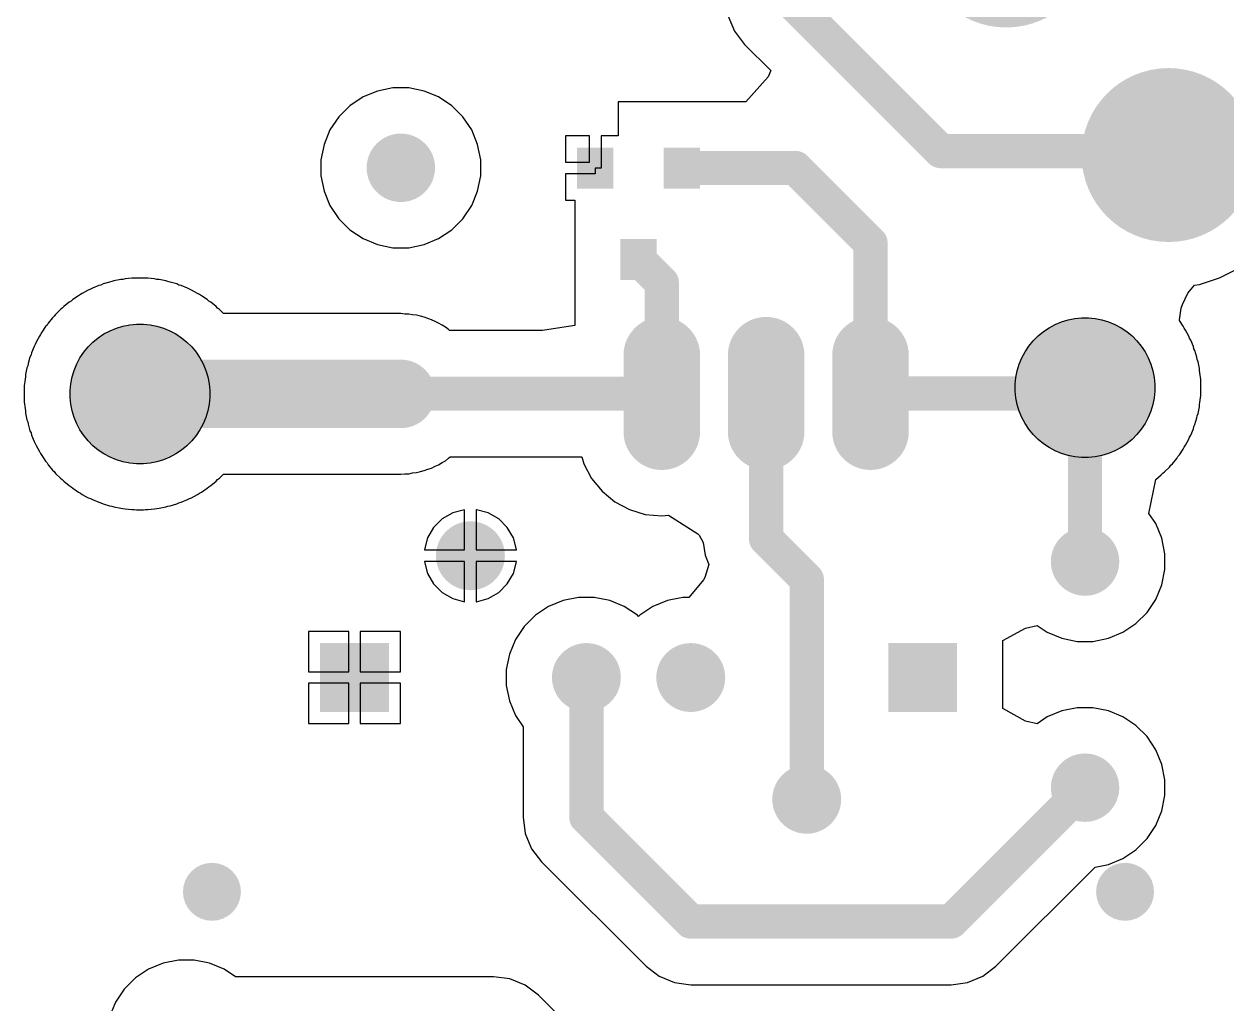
# Model space of a CAD drawing. Header units: inches. Extents: x 4.53 to 13.89, y 0.79 to 10.58.
# Drawn here: x 8.893 to 9.93, y 3.053 to 3.898 of the extents above; entities that cross this region are included whole.
import ezdxf

# ---------------------------------------------------------------- set-up
doc = ezdxf.new("R2010")
doc.units = ezdxf.units.IN
doc.header["$MEASUREMENT"] = 0
for name, color, linetype in [('Pad Holes', 156, 'Continuous'), ('Top Layer', 1, 'Continuous'), ('Via Holes', 16, 'Continuous')]:
    doc.layers.add(name, color=color, linetype=linetype)

# ---------------------------------------------------------------- blocks, each defined once
blk = doc.blocks.new('12A_7_B_4')
at = {"layer": 'Pad Holes'}
h = blk.add_hatch(color=7, dxfattribs=at)
edge = h.paths.add_edge_path()
edge.add_arc((-0.22, 0.31), 0.038, 0, 360)
h = blk.add_hatch(color=7, dxfattribs=at)
edge = h.paths.add_edge_path()
edge.add_arc((0.22, 0.31), 0.038, 0, 360)
h = blk.add_hatch(color=7, dxfattribs=at)
edge = h.paths.add_edge_path()
edge.add_arc((0.36, 0.125), 0.038, 0, 360)
h = blk.add_hatch(color=7, dxfattribs=at)
edge = h.paths.add_edge_path()
edge.add_arc((-0.36, 0.115), 0.038, 0, 360)
h = blk.add_hatch(color=7, dxfattribs=at)
edge = h.paths.add_edge_path()
edge.add_arc((-0.065, 0.07), 0.0222, 0, 360)
h = blk.add_hatch(color=7, dxfattribs=at)
edge = h.paths.add_edge_path()
edge.add_arc((0.07, 0.07), 0.0222, 0, 360)
h = blk.add_hatch(color=7, dxfattribs=at)
edge = h.paths.add_edge_path()
edge.add_arc((-0.065, -0.07), 0.0222, 0, 360)
h = blk.add_hatch(color=7, dxfattribs=at)
edge = h.paths.add_edge_path()
edge.add_arc((0.07, -0.07), 0.0222, 0, 360)
h = blk.add_hatch(color=7, dxfattribs=at)
edge = h.paths.add_edge_path()
edge.add_arc((-0.36, -0.115), 0.038, 0, 360)
h = blk.add_hatch(color=7, dxfattribs=at)
edge = h.paths.add_edge_path()
edge.add_arc((0.36, -0.12), 0.038, 0, 360)
h = blk.add_hatch(color=7, dxfattribs=at)
edge = h.paths.add_edge_path()
edge.add_arc((-0.225, -0.305), 0.038, 0, 360)
h = blk.add_hatch(color=7, dxfattribs=at)
edge = h.paths.add_edge_path()
edge.add_arc((0.225, -0.305), 0.038, 0, 360)
h = blk.add_hatch(color=7, dxfattribs=at)
edge = h.paths.add_edge_path()
edge.add_arc((0, -0.38), 0.038, 0, 360)
at = {"layer": 'Top Layer'}
h = blk.add_hatch(color=1, dxfattribs=at)
edge = h.paths.add_edge_path()
edge.add_arc((-0.22, 0.31), 0.075, 0, 360)
h = blk.add_hatch(color=1, dxfattribs=at)
edge = h.paths.add_edge_path()
edge.add_arc((0.22, 0.31), 0.075, 0, 360)
h = blk.add_hatch(color=1, dxfattribs=at)
edge = h.paths.add_edge_path()
edge.add_arc((0.36, 0.125), 0.075, 0, 360)
h = blk.add_hatch(color=1, dxfattribs=at)
edge = h.paths.add_edge_path()
edge.add_arc((-0.36, 0.115), 0.075, 0, 360)
for points in [[(-0.0996, 0.1046), (-0.0304, 0.1046), (-0.0304, 0.0354), (-0.0996, 0.0354)], [(0.0354, 0.1046), (0.1046, 0.1046), (0.1046, 0.0354), (0.0354, 0.0354)], [(-0.0996, -0.0354), (-0.0304, -0.0354), (-0.0304, -0.1046), (-0.0996, -0.1046)], [(0.0354, -0.0354), (0.1046, -0.0354), (0.1046, -0.1046), (0.0354, -0.1046)]]:
    blk.add_hatch(color=1, dxfattribs=at).paths.add_polyline_path(points)
h = blk.add_hatch(color=1, dxfattribs=at)
edge = h.paths.add_edge_path()
edge.add_arc((-0.36, -0.115), 0.075, 0, 360)
h = blk.add_hatch(color=1, dxfattribs=at)
edge = h.paths.add_edge_path()
edge.add_arc((0.36, -0.12), 0.075, 0, 360)
h = blk.add_hatch(color=1, dxfattribs=at)
edge = h.paths.add_edge_path()
edge.add_arc((-0.225, -0.305), 0.075, 0, 360)
h = blk.add_hatch(color=1, dxfattribs=at)
edge = h.paths.add_edge_path()
edge.add_arc((0.225, -0.305), 0.075, 0, 360)
h = blk.add_hatch(color=1, dxfattribs=at)
edge = h.paths.add_edge_path()
edge.add_arc((0, -0.38), 0.075, 0, 360)
blk = doc.blocks.new('TEST_POINT_1_5MM_27')
at = {"layer": 'Top Layer'}
blk.add_hatch(color=1, dxfattribs=at).paths.add_polyline_path([(-0.003, -0.0602), (-0.0088, -0.0596), (-0.0146, -0.0585), (-0.0203, -0.0568), (-0.0258, -0.0545), (-0.031, -0.0517), (-0.0359, -0.0484), (-0.0405, -0.0447), (-0.0447, -0.0405), (-0.0484, -0.0359), (-0.0517, -0.031), (-0.0545, -0.0258), (-0.0568, -0.0203), (-0.0585, -0.0146), (-0.0596, -0.0088), (-0.0602, -0.003), (-0.0602, 0), (-0.0602, 0.003), (-0.0596, 0.0088), (-0.0585, 0.0146), (-0.0568, 0.0203), (-0.0545, 0.0258), (-0.0517, 0.031), (-0.0484, 0.0359), (-0.0447, 0.0405), (-0.0405, 0.0447), (-0.0359, 0.0484), (-0.031, 0.0517), (-0.0258, 0.0545), (-0.0203, 0.0568), (-0.0146, 0.0585), (-0.0088, 0.0596), (-0.003, 0.0602), (0, 0.0602), (0.003, 0.0602), (0.0088, 0.0596), (0.0146, 0.0585), (0.0203, 0.0568), (0.0258, 0.0545), (0.031, 0.0517), (0.0359, 0.0484), (0.0405, 0.0447), (0.0447, 0.0405), (0.0484, 0.0359), (0.0517, 0.031), (0.0545, 0.0258), (0.0568, 0.0203), (0.0585, 0.0146), (0.0596, 0.0088), (0.0602, 0.003), (0.0602, 0), (0.0602, -0.003), (0.0596, -0.0088), (0.0585, -0.0146), (0.0568, -0.0203), (0.0545, -0.0258), (0.0517, -0.031), (0.0484, -0.0359), (0.0447, -0.0405), (0.0405, -0.0447), (0.0359, -0.0484), (0.031, -0.0517), (0.0258, -0.0545), (0.0203, -0.0568), (0.0146, -0.0585), (0.0088, -0.0596), (0.003, -0.0602), (0, -0.0602)])
for p, q in [((-0.031, 0.0517), (-0.0258, 0.0545)), ((-0.0258, 0.0545), (-0.0203, 0.0568)), ((-0.0203, 0.0568), (-0.0146, 0.0585)), ((-0.0146, 0.0585), (-0.0088, 0.0596)), ((-0.0088, 0.0596), (-0.003, 0.0602)), ((-0.003, 0.0602), (0, 0.0602)), ((0, 0.0602), (0.003, 0.0602)), ((0.003, 0.0602), (0.0088, 0.0596)), ((0.0088, 0.0596), (0.0146, 0.0585)), ((0.0146, 0.0585), (0.0203, 0.0568)), ((0.0203, 0.0568), (0.0258, 0.0545)), ((0.0258, 0.0545), (0.031, 0.0517)), ((-0.0447, 0.0405), (-0.0405, 0.0447)), ((-0.0405, 0.0447), (-0.0359, 0.0484)), ((-0.0359, 0.0484), (-0.031, 0.0517)), ((0.031, 0.0517), (0.0359, 0.0484)), ((0.0359, 0.0484), (0.0405, 0.0447)), ((0.0405, 0.0447), (0.0447, 0.0405)), ((-0.0517, 0.031), (-0.0484, 0.0359)), ((-0.0484, 0.0359), (-0.0447, 0.0405)), ((0.0447, 0.0405), (0.0484, 0.0359)), ((0.0484, 0.0359), (0.0517, 0.031)), ((-0.0568, 0.0203), (-0.0545, 0.0258)), ((-0.0545, 0.0258), (-0.0517, 0.031)), ((0.0517, 0.031), (0.0545, 0.0258)), ((0.0545, 0.0258), (0.0568, 0.0203)), ((-0.0596, 0.0088), (-0.0585, 0.0146)), ((-0.0585, 0.0146), (-0.0568, 0.0203)), ((0.0568, 0.0203), (0.0585, 0.0146)), ((0.0585, 0.0146), (0.0596, 0.0088)), ((-0.0602, 0.003), (-0.0596, 0.0088)), ((-0.0602, 0), (-0.0602, 0.003)), ((-0.0602, -0.003), (-0.0602, 0)), ((0.0596, 0.0088), (0.0602, 0.003)), ((0.0602, 0.003), (0.0602, 0)), ((0.0602, 0), (0.0602, -0.003)), ((-0.0596, -0.0088), (-0.0602, -0.003)), ((-0.0585, -0.0146), (-0.0596, -0.0088)), ((0.0596, -0.0088), (0.0585, -0.0146)), ((0.0602, -0.003), (0.0596, -0.0088)), ((-0.0568, -0.0203), (-0.0585, -0.0146)), ((-0.0545, -0.0258), (-0.0568, -0.0203)), ((0.0568, -0.0203), (0.0545, -0.0258)), ((0.0585, -0.0146), (0.0568, -0.0203)), ((-0.0517, -0.031), (-0.0545, -0.0258)), ((-0.0484, -0.0359), (-0.0517, -0.031)), ((0.0517, -0.031), (0.0484, -0.0359)), ((0.0545, -0.0258), (0.0517, -0.031)), ((-0.0447, -0.0405), (-0.0484, -0.0359)), ((-0.0405, -0.0447), (-0.0447, -0.0405)), ((0.0447, -0.0405), (0.0405, -0.0447)), ((0.0484, -0.0359), (0.0447, -0.0405)), ((-0.0359, -0.0484), (-0.0405, -0.0447)), ((-0.031, -0.0517), (-0.0359, -0.0484)), ((-0.0258, -0.0545), (-0.031, -0.0517)), ((0.031, -0.0517), (0.0258, -0.0545)), ((0.0359, -0.0484), (0.031, -0.0517)), ((0.0405, -0.0447), (0.0359, -0.0484)), ((-0.0203, -0.0568), (-0.0258, -0.0545)), ((-0.0146, -0.0585), (-0.0203, -0.0568)), ((-0.0088, -0.0596), (-0.0146, -0.0585)), ((-0.003, -0.0602), (-0.0088, -0.0596)), ((0, -0.0602), (-0.003, -0.0602)), ((0, -0.0602), (0, -0.0602)), ((0.003, -0.0602), (0, -0.0602)), ((0.0088, -0.0596), (0.003, -0.0602)), ((0.0146, -0.0585), (0.0088, -0.0596)), ((0.0203, -0.0568), (0.0146, -0.0585)), ((0.0258, -0.0545), (0.0203, -0.0568))]:
    blk.add_line(p, q, dxfattribs=at)
blk = doc.blocks.new('TEST_POINT_1_5MM_29')
at = {"layer": 'Top Layer'}
blk.add_hatch(color=1, dxfattribs=at).paths.add_polyline_path([(-0.003, -0.0602), (-0.0088, -0.0596), (-0.0146, -0.0585), (-0.0203, -0.0568), (-0.0258, -0.0545), (-0.031, -0.0517), (-0.0359, -0.0484), (-0.0405, -0.0447), (-0.0447, -0.0405), (-0.0484, -0.0359), (-0.0517, -0.031), (-0.0545, -0.0258), (-0.0568, -0.0203), (-0.0585, -0.0146), (-0.0596, -0.0088), (-0.0602, -0.003), (-0.0602, 0), (-0.0602, 0.003), (-0.0596, 0.0088), (-0.0585, 0.0146), (-0.0568, 0.0203), (-0.0545, 0.0258), (-0.0517, 0.031), (-0.0484, 0.0359), (-0.0447, 0.0405), (-0.0405, 0.0447), (-0.0359, 0.0484), (-0.031, 0.0517), (-0.0258, 0.0545), (-0.0203, 0.0568), (-0.0146, 0.0585), (-0.0088, 0.0596), (-0.003, 0.0602), (0, 0.0602), (0.003, 0.0602), (0.0088, 0.0596), (0.0146, 0.0585), (0.0203, 0.0568), (0.0258, 0.0545), (0.031, 0.0517), (0.0359, 0.0484), (0.0405, 0.0447), (0.0447, 0.0405), (0.0484, 0.0359), (0.0517, 0.031), (0.0545, 0.0258), (0.0568, 0.0203), (0.0585, 0.0146), (0.0596, 0.0088), (0.0602, 0.003), (0.0602, 0), (0.0602, -0.003), (0.0596, -0.0088), (0.0585, -0.0146), (0.0568, -0.0203), (0.0545, -0.0258), (0.0517, -0.031), (0.0484, -0.0359), (0.0447, -0.0405), (0.0405, -0.0447), (0.0359, -0.0484), (0.031, -0.0517), (0.0258, -0.0545), (0.0203, -0.0568), (0.0146, -0.0585), (0.0088, -0.0596), (0.003, -0.0602), (0, -0.0602)])
for p, q in [((-0.031, 0.0517), (-0.0258, 0.0545)), ((-0.0258, 0.0545), (-0.0203, 0.0568)), ((-0.0203, 0.0568), (-0.0146, 0.0585)), ((-0.0146, 0.0585), (-0.0088, 0.0596)), ((-0.0088, 0.0596), (-0.003, 0.0602)), ((-0.003, 0.0602), (0, 0.0602)), ((0, 0.0602), (0.003, 0.0602)), ((0.003, 0.0602), (0.0088, 0.0596)), ((0.0088, 0.0596), (0.0146, 0.0585)), ((0.0146, 0.0585), (0.0203, 0.0568)), ((0.0203, 0.0568), (0.0258, 0.0545)), ((0.0258, 0.0545), (0.031, 0.0517)), ((-0.0447, 0.0405), (-0.0405, 0.0447)), ((-0.0405, 0.0447), (-0.0359, 0.0484)), ((-0.0359, 0.0484), (-0.031, 0.0517)), ((0.031, 0.0517), (0.0359, 0.0484)), ((0.0359, 0.0484), (0.0405, 0.0447)), ((0.0405, 0.0447), (0.0447, 0.0405)), ((-0.0517, 0.031), (-0.0484, 0.0359)), ((-0.0484, 0.0359), (-0.0447, 0.0405)), ((0.0447, 0.0405), (0.0484, 0.0359)), ((0.0484, 0.0359), (0.0517, 0.031)), ((-0.0568, 0.0203), (-0.0545, 0.0258)), ((-0.0545, 0.0258), (-0.0517, 0.031)), ((0.0517, 0.031), (0.0545, 0.0258)), ((0.0545, 0.0258), (0.0568, 0.0203)), ((-0.0596, 0.0088), (-0.0585, 0.0146)), ((-0.0585, 0.0146), (-0.0568, 0.0203)), ((0.0568, 0.0203), (0.0585, 0.0146)), ((0.0585, 0.0146), (0.0596, 0.0088)), ((-0.0602, 0.003), (-0.0596, 0.0088)), ((-0.0602, 0), (-0.0602, 0.003)), ((-0.0602, -0.003), (-0.0602, 0)), ((0.0596, 0.0088), (0.0602, 0.003)), ((0.0602, 0.003), (0.0602, 0)), ((0.0602, 0), (0.0602, -0.003)), ((-0.0596, -0.0088), (-0.0602, -0.003)), ((-0.0585, -0.0146), (-0.0596, -0.0088)), ((0.0596, -0.0088), (0.0585, -0.0146)), ((0.0602, -0.003), (0.0596, -0.0088)), ((-0.0568, -0.0203), (-0.0585, -0.0146)), ((-0.0545, -0.0258), (-0.0568, -0.0203)), ((0.0568, -0.0203), (0.0545, -0.0258)), ((0.0585, -0.0146), (0.0568, -0.0203)), ((-0.0517, -0.031), (-0.0545, -0.0258)), ((-0.0484, -0.0359), (-0.0517, -0.031)), ((0.0517, -0.031), (0.0484, -0.0359)), ((0.0545, -0.0258), (0.0517, -0.031)), ((-0.0447, -0.0405), (-0.0484, -0.0359)), ((-0.0405, -0.0447), (-0.0447, -0.0405)), ((0.0447, -0.0405), (0.0405, -0.0447)), ((0.0484, -0.0359), (0.0447, -0.0405)), ((-0.0359, -0.0484), (-0.0405, -0.0447)), ((-0.031, -0.0517), (-0.0359, -0.0484)), ((-0.0258, -0.0545), (-0.031, -0.0517)), ((0.031, -0.0517), (0.0258, -0.0545)), ((0.0359, -0.0484), (0.031, -0.0517)), ((0.0405, -0.0447), (0.0359, -0.0484)), ((-0.0203, -0.0568), (-0.0258, -0.0545)), ((-0.0146, -0.0585), (-0.0203, -0.0568)), ((-0.0088, -0.0596), (-0.0146, -0.0585)), ((-0.003, -0.0602), (-0.0088, -0.0596)), ((0, -0.0602), (-0.003, -0.0602)), ((0, -0.0602), (0, -0.0602)), ((0.003, -0.0602), (0, -0.0602)), ((0.0088, -0.0596), (0.003, -0.0602)), ((0.0146, -0.0585), (0.0088, -0.0596)), ((0.0203, -0.0568), (0.0146, -0.0585)), ((0.0258, -0.0545), (0.0203, -0.0568))]:
    blk.add_line(p, q, dxfattribs=at)
blk = doc.blocks.new('TRIM_PV36W204C01B00___DUPLICATE_59')
at = {"layer": 'Pad Holes'}
h = blk.add_hatch(color=7, dxfattribs=at)
edge = h.paths.add_edge_path()
edge.add_arc((0, 0.1), 0.0197, 0, 360)
h = blk.add_hatch(color=7, dxfattribs=at)
edge = h.paths.add_edge_path()
edge.add_arc((-0.1, -0.005), 0.0197, 0, 360)
h = blk.add_hatch(color=7, dxfattribs=at)
edge = h.paths.add_edge_path()
edge.add_arc((0.1, -0.005), 0.0197, 0, 360)
at = {"layer": 'Top Layer'}
h = blk.add_hatch(color=1, dxfattribs=at)
edge = h.paths.add_edge_path()
edge.add_arc((0, 0.1), 0.0297, 0, 360)
blk.add_hatch(color=1, dxfattribs=at).paths.add_polyline_path([(-0.1297, 0.0247), (-0.0703, 0.0247), (-0.0703, -0.0347), (-0.1297, -0.0347)])
h = blk.add_hatch(color=1, dxfattribs=at)
edge = h.paths.add_edge_path()
edge.add_arc((0.1, -0.005), 0.0297, 0, 360)
blk = doc.blocks.new('TRIM_PV36W204C01B00___DUPLICATE_63')
at = {"layer": 'Pad Holes'}
h = blk.add_hatch(color=7, dxfattribs=at)
edge = h.paths.add_edge_path()
edge.add_arc((0, 0.1), 0.0197, 0, 360)
h = blk.add_hatch(color=7, dxfattribs=at)
edge = h.paths.add_edge_path()
edge.add_arc((-0.1, -0.005), 0.0197, 0, 360)
h = blk.add_hatch(color=7, dxfattribs=at)
edge = h.paths.add_edge_path()
edge.add_arc((0.1, -0.005), 0.0197, 0, 360)
at = {"layer": 'Top Layer'}
h = blk.add_hatch(color=1, dxfattribs=at)
edge = h.paths.add_edge_path()
edge.add_arc((0, 0.1), 0.0297, 0, 360)
blk.add_hatch(color=1, dxfattribs=at).paths.add_polyline_path([(-0.1297, 0.0247), (-0.0703, 0.0247), (-0.0703, -0.0347), (-0.1297, -0.0347)])
h = blk.add_hatch(color=1, dxfattribs=at)
edge = h.paths.add_edge_path()
edge.add_arc((0.1, -0.005), 0.0297, 0, 360)
blk = doc.blocks.new('RES_2W_VERTICAL_71')
at = {"layer": 'Pad Holes'}
h = blk.add_hatch(color=7, dxfattribs=at)
edge = h.paths.add_edge_path()
edge.add_arc((0, 0), 0.0197, 0, 360)
h = blk.add_hatch(color=7, dxfattribs=at)
edge = h.paths.add_edge_path()
edge.add_arc((0.195, 0), 0.0197, 0, 360)
at = {"layer": 'Top Layer'}
h = blk.add_hatch(color=1, dxfattribs=at)
edge = h.paths.add_edge_path()
edge.add_arc((0, 0), 0.0295, 0, 360)
h = blk.add_hatch(color=1, dxfattribs=at)
edge = h.paths.add_edge_path()
edge.add_arc((0.195, 0), 0.0295, 0, 360)
blk = doc.blocks.new('RES_2W_VERTICAL_73')
at = {"layer": 'Pad Holes'}
h = blk.add_hatch(color=7, dxfattribs=at)
edge = h.paths.add_edge_path()
edge.add_arc((0, 0), 0.0197, 0, 360)
h = blk.add_hatch(color=7, dxfattribs=at)
edge = h.paths.add_edge_path()
edge.add_arc((0.195, 0), 0.0197, 0, 360)
at = {"layer": 'Top Layer'}
h = blk.add_hatch(color=1, dxfattribs=at)
edge = h.paths.add_edge_path()
edge.add_arc((0, 0), 0.0295, 0, 360)
h = blk.add_hatch(color=1, dxfattribs=at)
edge = h.paths.add_edge_path()
edge.add_arc((0.195, 0), 0.0295, 0, 360)
blk = doc.blocks.new('TRANS_BC847C_101')
at = {"layer": 'Top Layer'}
for points in [[(-0.0157, 0.0571), (0.0157, 0.0571), (0.0157, 0.0217), (-0.0157, 0.0217)], [(-0.0531, -0.0217), (-0.0217, -0.0217), (-0.0217, -0.0571), (-0.0531, -0.0571)], [(0.0217, -0.0217), (0.0531, -0.0217), (0.0531, -0.0571), (0.0217, -0.0571)]]:
    blk.add_hatch(color=1, dxfattribs=at).paths.add_polyline_path(points)
blk = doc.blocks.new('TO126_103')
at = {"layer": 'Pad Holes'}
h = blk.add_hatch(color=7, dxfattribs=at)
edge = h.paths.add_edge_path()
edge.add_arc((-0.09, 0), 0.022, 0, 360)
h = blk.add_hatch(color=7, dxfattribs=at)
edge = h.paths.add_edge_path()
edge.add_arc((0, 0), 0.022, 0, 360)
h = blk.add_hatch(color=7, dxfattribs=at)
edge = h.paths.add_edge_path()
edge.add_arc((0.09, 0), 0.022, 0, 360)
at = {"layer": 'Top Layer'}
h = blk.add_hatch(color=1, dxfattribs=at)
edge = h.paths.add_edge_path()
edge.add_arc((-0.09, -0.033), 0.033, 180, 360)
edge.add_line((-0.057, -0.033), (-0.057, 0.033))
edge.add_arc((-0.09, 0.033), 0.033, 0, 180)
edge.add_line((-0.123, 0.033), (-0.123, -0.033))
h = blk.add_hatch(color=1, dxfattribs=at)
edge = h.paths.add_edge_path()
edge.add_arc((0, -0.033), 0.033, 180, 360)
edge.add_line((0.033, -0.033), (0.033, 0.033))
edge.add_arc((0, 0.033), 0.033, 0, 180)
edge.add_line((-0.033, 0.033), (-0.033, -0.033))
h = blk.add_hatch(color=1, dxfattribs=at)
edge = h.paths.add_edge_path()
edge.add_arc((0.09, -0.033), 0.033, 180, 360)
edge.add_line((0.123, -0.033), (0.123, 0.033))
edge.add_arc((0.09, 0.033), 0.033, 0, 180)
edge.add_line((0.057, 0.033), (0.057, -0.033))

msp = doc.modelspace()

# ---------------------------------------------------------------- hatches: boundary and pattern name
at = {"layer": 'Top Layer'}
h = msp.add_hatch(color=1, dxfattribs=at)
edge = h.paths.add_edge_path()
edge.add_arc((9.0551, 3.1496), 0.025, 0, 360)
h = msp.add_hatch(color=1, dxfattribs=at)
edge = h.paths.add_edge_path()
edge.add_arc((9.8425, 3.1496), 0.025, 0, 360)
at = {"layer": 'Via Holes'}
h = msp.add_hatch(color=7, dxfattribs=at)
edge = h.paths.add_edge_path()
edge.add_arc((9.0551, 3.1496), 0.014, 0, 360)
h = msp.add_hatch(color=7, dxfattribs=at)
edge = h.paths.add_edge_path()
edge.add_arc((9.8425, 3.1496), 0.014, 0, 360)

# ---------------------------------------------------------------- linework, layer by layer
at = {"layer": 'Top Layer'}
for p, q in [((9.5003, 3.9049), (9.5057, 3.8917)), ((9.5057, 3.8917), (9.5144, 3.8804)), ((9.5144, 3.8804), (9.5369, 3.8579)), ((9.5346, 3.8525), (9.5155, 3.8309)), ((9.5369, 3.8579), (9.5346, 3.8525)), ((9.1979, 3.8402), (9.1854, 3.8351)), ((9.2112, 3.8429), (9.1979, 3.8402)), ((9.2248, 3.8429), (9.2112, 3.8429)), ((9.2381, 3.8402), (9.2248, 3.8429)), ((9.2506, 3.8351), (9.2381, 3.8402)), ((9.1854, 3.8351), (9.1741, 3.8275)), ((9.2619, 3.8275), (9.2506, 3.8351)), ((9.5155, 3.8309), (9.4053, 3.8309)), ((9.4053, 3.8309), (9.4053, 3.8015)), ((9.1645, 3.8179), (9.1569, 3.8066)), ((9.1741, 3.8275), (9.1645, 3.8179)), ((9.2715, 3.8179), (9.2619, 3.8275)), ((9.2791, 3.8066), (9.2715, 3.8179)), ((9.1569, 3.8066), (9.1518, 3.7941)), ((9.2842, 3.7941), (9.2791, 3.8066)), ((9.3806, 3.8015), (9.3599, 3.8015)), ((9.3599, 3.8015), (9.3599, 3.7788)), ((9.3806, 3.7788), (9.3806, 3.8015)), ((9.4053, 3.8015), (9.3906, 3.8015)), ((9.3906, 3.8015), (9.3906, 3.7738)), ((9.1518, 3.7941), (9.1491, 3.7808)), ((9.2869, 3.7808), (9.2842, 3.7941)), ((9.1491, 3.7808), (9.1491, 3.7672)), ((9.2869, 3.7672), (9.2869, 3.7808)), ((9.3599, 3.7788), (9.3806, 3.7788)), ((9.1491, 3.7672), (9.1518, 3.7539)), ((9.2842, 3.7539), (9.2869, 3.7672)), ((9.3856, 3.7688), (9.3599, 3.7688)), ((9.3599, 3.7688), (9.3599, 3.7461)), ((9.3906, 3.7738), (9.3856, 3.7738)), ((9.3856, 3.7738), (9.3856, 3.7688)), ((9.1518, 3.7539), (9.1569, 3.7414)), ((9.2791, 3.7414), (9.2842, 3.7539)), ((9.3599, 3.7461), (9.3679, 3.7461)), ((9.3679, 3.7461), (9.3679, 3.638)), ((9.1569, 3.7414), (9.1645, 3.7301)), ((9.2715, 3.7301), (9.2791, 3.7414)), ((9.1645, 3.7301), (9.1741, 3.7205)), ((9.2619, 3.7205), (9.2715, 3.7301)), ((9.1741, 3.7205), (9.1854, 3.7129)), ((9.2506, 3.7129), (9.2619, 3.7205)), ((9.1854, 3.7129), (9.1979, 3.7078)), ((9.1979, 3.7078), (9.2112, 3.7051)), ((9.2112, 3.7051), (9.2248, 3.7051)), ((9.2248, 3.7051), (9.2381, 3.7078)), ((9.2381, 3.7078), (9.2506, 3.7129)), ((9.9239, 3.679), (9.9399, 3.6872)), ((8.9575, 3.6724), (8.952, 3.6702)), ((8.9594, 3.6729), (8.9575, 3.6724)), ((8.9612, 3.6738), (8.9594, 3.6729)), ((8.9668, 3.6755), (8.9612, 3.6738)), ((8.9688, 3.6758), (8.9668, 3.6755)), ((8.9706, 3.6764), (8.9688, 3.6758)), ((8.9764, 3.6776), (8.9706, 3.6764)), ((8.9784, 3.6777), (8.9764, 3.6776)), ((8.9803, 3.6781), (8.9784, 3.6777)), ((8.9861, 3.6787), (8.9803, 3.6781)), ((8.9881, 3.6787), (8.9861, 3.6787)), ((8.99, 3.6789), (8.9881, 3.6787)), ((8.996, 3.6789), (8.99, 3.6789)), ((8.9979, 3.6787), (8.996, 3.6789)), ((8.9998, 3.6787), (8.9979, 3.6787)), ((9.0057, 3.6781), (8.9998, 3.6787)), ((9.0076, 3.6777), (9.0057, 3.6781)), ((9.0096, 3.6776), (9.0076, 3.6777)), ((9.0154, 3.6764), (9.0096, 3.6776)), ((9.0172, 3.6758), (9.0154, 3.6764)), ((9.0192, 3.6755), (9.0172, 3.6758)), ((9.0248, 3.6738), (9.0192, 3.6755)), ((9.0266, 3.6729), (9.0248, 3.6738)), ((9.0285, 3.6724), (9.0266, 3.6729)), ((9.034, 3.6702), (9.0285, 3.6724)), ((9.8967, 3.666), (9.9024, 3.6727)), ((9.9024, 3.6727), (9.9068, 3.6734)), ((9.9068, 3.6734), (9.9239, 3.679)), ((8.9399, 3.6637), (8.935, 3.6604)), ((8.9417, 3.6646), (8.9399, 3.6637)), ((8.9433, 3.6657), (8.9417, 3.6646)), ((8.9485, 3.6685), (8.9433, 3.6657)), ((8.9503, 3.6692), (8.9485, 3.6685)), ((8.952, 3.6702), (8.9503, 3.6692)), ((9.0357, 3.6692), (9.034, 3.6702)), ((9.0375, 3.6685), (9.0357, 3.6692)), ((9.0427, 3.6657), (9.0375, 3.6685)), ((9.0443, 3.6646), (9.0427, 3.6657)), ((9.0461, 3.6637), (9.0443, 3.6646)), ((9.051, 3.6604), (9.0461, 3.6637)), ((9.8921, 3.6561), (9.8967, 3.666)), ((8.9244, 3.6517), (8.9203, 3.6476)), ((8.926, 3.6529), (8.9244, 3.6517)), ((8.9273, 3.6544), (8.926, 3.6529)), ((8.9319, 3.6581), (8.9273, 3.6544)), ((8.9336, 3.6591), (8.9319, 3.6581)), ((8.935, 3.6604), (8.9336, 3.6591)), ((9.0524, 3.6591), (9.051, 3.6604)), ((9.0541, 3.6581), (9.0524, 3.6591)), ((9.0587, 3.6544), (9.0541, 3.6581)), ((9.06, 3.6529), (9.0587, 3.6544)), ((9.0616, 3.6517), (9.06, 3.6529)), ((9.0651, 3.6482), (9.0616, 3.6517)), ((9.8894, 3.6429), (9.891, 3.6528)), ((9.891, 3.6528), (9.8921, 3.6561)), ((8.9176, 3.6447), (8.9139, 3.6401)), ((8.9191, 3.646), (8.9176, 3.6447)), ((8.9203, 3.6476), (8.9191, 3.646)), ((9.218, 3.6482), (9.0651, 3.6482)), ((9.2214, 3.6479), (9.218, 3.6482)), ((9.2248, 3.6479), (9.2214, 3.6479)), ((9.2281, 3.6472), (9.2248, 3.6479)), ((9.2315, 3.6469), (9.2281, 3.6472)), ((9.2348, 3.6459), (9.2315, 3.6469)), ((9.2381, 3.6452), (9.2348, 3.6459)), ((9.2412, 3.6439), (9.2381, 3.6452)), ((9.2445, 3.643), (9.2412, 3.6439)), ((9.2475, 3.6414), (9.2445, 3.643)), ((9.2506, 3.6401), (9.2475, 3.6414)), ((9.8894, 3.6424), (9.8894, 3.6429)), ((9.8927, 3.6375), (9.8894, 3.6424)), ((8.9083, 3.6321), (8.9074, 3.6303)), ((8.9116, 3.637), (8.9083, 3.6321)), ((8.9129, 3.6384), (8.9116, 3.637)), ((8.9139, 3.6401), (8.9129, 3.6384)), ((9.2535, 3.6382), (9.2506, 3.6401)), ((9.2565, 3.6366), (9.2535, 3.6382)), ((9.2591, 3.6344), (9.2565, 3.6366)), ((9.26, 3.6338), (9.2591, 3.6344)), ((9.3401, 3.6338), (9.26, 3.6338)), ((9.3679, 3.638), (9.3401, 3.6338)), ((9.8936, 3.6357), (9.8927, 3.6375)), ((9.8947, 3.6341), (9.8936, 3.6357)), ((9.8975, 3.6289), (9.8947, 3.6341)), ((8.9028, 3.6217), (8.9018, 3.62)), ((8.9035, 3.6235), (8.9028, 3.6217)), ((8.9063, 3.6287), (8.9035, 3.6235)), ((8.9074, 3.6303), (8.9063, 3.6287)), ((9.8982, 3.6271), (9.8975, 3.6289)), ((9.8992, 3.6254), (9.8982, 3.6271)), ((9.9014, 3.6199), (9.8992, 3.6254)), ((8.8982, 3.6108), (8.8965, 3.6052)), ((8.8991, 3.6126), (8.8982, 3.6108)), ((8.8996, 3.6145), (8.8991, 3.6126)), ((8.9018, 3.62), (8.8996, 3.6145)), ((9.9019, 3.618), (9.9014, 3.6199)), ((9.9028, 3.6163), (9.9019, 3.618)), ((9.9045, 3.6106), (9.9028, 3.6163)), ((9.9048, 3.6087), (9.9045, 3.6106)), ((8.8956, 3.6014), (8.8944, 3.5956)), ((8.8962, 3.6032), (8.8956, 3.6014)), ((8.8965, 3.6052), (8.8962, 3.6032)), ((9.9054, 3.6068), (9.9048, 3.6087)), ((9.9066, 3.601), (9.9054, 3.6068)), ((9.9067, 3.5991), (9.9066, 3.601)), ((8.8939, 3.5917), (8.8933, 3.5859)), ((8.8943, 3.5936), (8.8939, 3.5917)), ((8.8944, 3.5956), (8.8943, 3.5936)), ((9.9071, 3.5972), (9.9067, 3.5991)), ((9.9077, 3.5913), (9.9071, 3.5972)), ((9.9077, 3.5893), (9.9077, 3.5913)), ((9.9079, 3.5874), (9.9077, 3.5893)), ((8.8933, 3.5839), (8.8931, 3.582)), ((8.8931, 3.582), (8.8931, 3.576)), ((8.8933, 3.5859), (8.8933, 3.5839)), ((9.9077, 3.5795), (9.9079, 3.5815)), ((9.9077, 3.5776), (9.9077, 3.5795)), ((9.9079, 3.5815), (9.9079, 3.5874)), ((8.8931, 3.576), (8.8933, 3.5741)), ((8.8933, 3.5741), (8.8933, 3.5721)), ((8.8933, 3.5721), (8.8939, 3.5663)), ((9.9066, 3.5678), (9.9067, 3.5698)), ((9.9067, 3.5698), (9.9071, 3.5717)), ((9.9071, 3.5717), (9.9077, 3.5776)), ((8.8939, 3.5663), (8.8943, 3.5644)), ((8.8943, 3.5644), (8.8944, 3.5624)), ((8.8944, 3.5624), (8.8956, 3.5566)), ((9.9028, 3.5526), (9.9045, 3.5583)), ((9.9045, 3.5583), (9.9048, 3.5602)), ((9.9048, 3.5602), (9.9054, 3.562)), ((9.9054, 3.562), (9.9066, 3.5678)), ((8.8956, 3.5566), (8.8962, 3.5548)), ((8.8962, 3.5548), (8.8965, 3.5528)), ((8.8965, 3.5528), (8.8982, 3.5472)), ((9.8992, 3.5435), (9.9014, 3.5489)), ((9.9014, 3.5489), (9.9019, 3.5508)), ((9.9019, 3.5508), (9.9028, 3.5526)), ((8.8982, 3.5472), (8.8991, 3.5454)), ((8.8991, 3.5454), (8.8996, 3.5435)), ((8.8996, 3.5435), (8.9018, 3.538)), ((8.9018, 3.538), (8.9028, 3.5363)), ((9.8947, 3.5347), (9.8975, 3.5399)), ((9.8975, 3.5399), (9.8982, 3.5418)), ((9.8982, 3.5418), (9.8992, 3.5435)), ((8.9028, 3.5363), (8.9035, 3.5345)), ((8.9035, 3.5345), (8.9063, 3.5293)), ((8.9063, 3.5293), (8.9074, 3.5277)), ((8.9074, 3.5277), (8.9083, 3.5259)), ((9.8894, 3.5265), (9.8927, 3.5314)), ((9.8927, 3.5314), (9.8936, 3.5331)), ((9.8936, 3.5331), (9.8947, 3.5347)), ((8.9083, 3.5259), (8.9116, 3.521)), ((8.9116, 3.521), (8.9129, 3.5196)), ((8.9129, 3.5196), (8.9139, 3.5179)), ((8.9139, 3.5179), (8.9176, 3.5133)), ((9.2445, 3.515), (9.2475, 3.5166)), ((9.2475, 3.5166), (9.2506, 3.5179)), ((9.2506, 3.5179), (9.2535, 3.5198)), ((9.2535, 3.5198), (9.2565, 3.5214)), ((9.2565, 3.5214), (9.2591, 3.5236)), ((9.2591, 3.5236), (9.2606, 3.5246)), ((9.2606, 3.5246), (9.374, 3.5246)), ((9.374, 3.5246), (9.3758, 3.5186)), ((9.3758, 3.5186), (9.3825, 3.506)), ((9.8807, 3.5159), (9.8819, 3.5174)), ((9.8819, 3.5174), (9.8834, 3.5188)), ((9.8834, 3.5188), (9.8871, 3.5233)), ((9.8871, 3.5233), (9.8881, 3.525)), ((9.8881, 3.525), (9.8894, 3.5265)), ((8.9176, 3.5133), (8.9191, 3.512)), ((8.9191, 3.512), (8.9203, 3.5104)), ((8.9203, 3.5104), (8.9244, 3.5063)), ((8.9244, 3.5063), (8.926, 3.5051)), ((9.06, 3.5051), (9.0616, 3.5063)), ((9.0616, 3.5063), (9.0651, 3.5098)), ((9.0651, 3.5098), (9.218, 3.5098)), ((9.218, 3.5098), (9.2214, 3.5101)), ((9.2214, 3.5101), (9.2248, 3.5101)), ((9.2248, 3.5101), (9.2281, 3.5108)), ((9.2281, 3.5108), (9.2315, 3.5111)), ((9.2315, 3.5111), (9.2348, 3.5121)), ((9.2348, 3.5121), (9.2381, 3.5128)), ((9.2381, 3.5128), (9.2412, 3.5141)), ((9.2412, 3.5141), (9.2445, 3.515)), ((9.3825, 3.506), (9.3916, 3.495)), ((9.8691, 3.5053), (9.8737, 3.5091)), ((9.8737, 3.5091), (9.875, 3.5105)), ((9.875, 3.5105), (9.8766, 3.5117)), ((9.8766, 3.5117), (9.8807, 3.5159)), ((8.926, 3.5051), (8.9273, 3.5036)), ((8.9273, 3.5036), (8.9319, 3.4999)), ((8.9319, 3.4999), (8.9336, 3.4989)), ((8.9336, 3.4989), (8.935, 3.4976)), ((8.935, 3.4976), (8.9399, 3.4943)), ((9.0461, 3.4943), (9.051, 3.4976)), ((9.051, 3.4976), (9.0524, 3.4989)), ((9.0524, 3.4989), (9.0541, 3.4999)), ((9.0541, 3.4999), (9.0587, 3.5036)), ((9.0587, 3.5036), (9.06, 3.5051)), ((9.8631, 3.4759), (9.869, 3.5053)), ((9.869, 3.5053), (9.8691, 3.5053)), ((8.9399, 3.4943), (8.9417, 3.4934)), ((8.9417, 3.4934), (8.9433, 3.4923)), ((8.9433, 3.4923), (8.9485, 3.4895)), ((8.9485, 3.4895), (8.9503, 3.4888)), ((8.9503, 3.4888), (8.952, 3.4878)), ((8.952, 3.4878), (8.9575, 3.4856)), ((8.9575, 3.4856), (8.9594, 3.4851)), ((9.0266, 3.4851), (9.0285, 3.4856)), ((9.0285, 3.4856), (9.034, 3.4878)), ((9.034, 3.4878), (9.0357, 3.4888)), ((9.0357, 3.4888), (9.0375, 3.4895)), ((9.0375, 3.4895), (9.0427, 3.4923)), ((9.0427, 3.4923), (9.0443, 3.4934)), ((9.0443, 3.4934), (9.0461, 3.4943)), ((9.3916, 3.495), (9.4026, 3.486)), ((9.4026, 3.486), (9.4152, 3.4792)), ((8.9594, 3.4851), (8.9612, 3.4842)), ((8.9612, 3.4842), (8.9668, 3.4825)), ((8.9668, 3.4825), (8.9688, 3.4822)), ((8.9688, 3.4822), (8.9706, 3.4816)), ((8.9706, 3.4816), (8.9764, 3.4804)), ((8.9764, 3.4804), (8.9784, 3.4803)), ((8.9784, 3.4803), (8.9803, 3.4799)), ((8.9803, 3.4799), (8.9861, 3.4793)), ((8.9861, 3.4793), (8.9881, 3.4793)), ((8.9881, 3.4793), (8.99, 3.4791)), ((8.99, 3.4791), (8.993, 3.4791)), ((8.993, 3.4791), (8.993, 3.4791)), ((8.993, 3.4791), (8.993, 3.4791)), ((8.993, 3.4791), (8.996, 3.4791)), ((8.996, 3.4791), (8.9979, 3.4793)), ((8.9979, 3.4793), (8.9998, 3.4793)), ((8.9998, 3.4793), (9.0057, 3.4799)), ((9.0057, 3.4799), (9.0076, 3.4803)), ((9.0076, 3.4803), (9.0096, 3.4804)), ((9.0096, 3.4804), (9.0154, 3.4816)), ((9.0154, 3.4816), (9.0172, 3.4822)), ((9.0172, 3.4822), (9.0192, 3.4825)), ((9.0192, 3.4825), (9.0248, 3.4842)), ((9.0248, 3.4842), (9.0266, 3.4851)), ((9.2627, 3.4764), (9.2536, 3.4712)), ((9.2728, 3.4791), (9.2627, 3.4764)), ((9.273, 3.4791), (9.2728, 3.4791)), ((9.273, 3.4444), (9.273, 3.4791)), ((9.2832, 3.4791), (9.283, 3.4791)), ((9.283, 3.4791), (9.283, 3.4444)), ((9.2933, 3.4764), (9.2832, 3.4791)), ((9.3024, 3.4712), (9.2933, 3.4764)), ((9.4152, 3.4792), (9.4288, 3.4751)), ((9.4288, 3.4751), (9.443, 3.4737)), ((9.8691, 3.4671), (9.8631, 3.4759)), ((9.2536, 3.4712), (9.2462, 3.4638)), ((9.3098, 3.4638), (9.3024, 3.4712)), ((9.443, 3.4737), (9.4489, 3.4743)), ((9.4489, 3.4743), (9.4742, 3.4582)), ((9.8742, 3.4545), (9.8691, 3.4671)), ((9.241, 3.4548), (9.2383, 3.4447)), ((9.2462, 3.4638), (9.241, 3.4548)), ((9.315, 3.4548), (9.3098, 3.4638)), ((9.3177, 3.4447), (9.315, 3.4548)), ((9.4742, 3.4582), (9.4753, 3.4571)), ((9.4753, 3.4571), (9.4788, 3.4508)), ((9.8769, 3.4412), (9.8742, 3.4545)), ((9.2383, 3.4447), (9.2383, 3.4444)), ((9.2383, 3.4444), (9.273, 3.4444)), ((9.283, 3.4444), (9.3177, 3.4444)), ((9.3177, 3.4444), (9.3177, 3.4447)), ((9.4788, 3.4508), (9.4803, 3.4399)), ((9.273, 3.4344), (9.2383, 3.4344)), ((9.2383, 3.4344), (9.2383, 3.4342)), ((9.2383, 3.4342), (9.241, 3.4241)), ((9.273, 3.3997), (9.273, 3.4344)), ((9.3177, 3.4344), (9.283, 3.4344)), ((9.283, 3.4344), (9.283, 3.3997)), ((9.315, 3.4241), (9.3177, 3.4342)), ((9.3177, 3.4342), (9.3177, 3.4344)), ((9.4803, 3.4399), (9.4836, 3.4318)), ((9.8769, 3.4276), (9.8769, 3.4412)), ((9.241, 3.4241), (9.2462, 3.4151)), ((9.3098, 3.4151), (9.315, 3.4241)), ((9.4836, 3.4318), (9.4801, 3.4206)), ((9.8742, 3.4143), (9.8769, 3.4276)), ((9.2462, 3.4151), (9.2536, 3.4077)), ((9.3024, 3.4077), (9.3098, 3.4151)), ((9.479, 3.4187), (9.4663, 3.4035)), ((9.4801, 3.4206), (9.479, 3.4187)), ((9.8691, 3.4018), (9.8742, 3.4143)), ((9.2536, 3.4077), (9.2627, 3.4025)), ((9.2627, 3.4025), (9.2728, 3.3997)), ((9.2832, 3.3997), (9.2933, 3.4025)), ((9.2933, 3.4025), (9.3024, 3.4077)), ((9.3712, 3.4035), (9.3579, 3.4008)), ((9.3848, 3.4035), (9.3712, 3.4035)), ((9.3981, 3.4008), (9.3848, 3.4035)), ((9.4612, 3.4035), (9.4479, 3.4008)), ((9.4663, 3.4035), (9.4612, 3.4035)), ((9.2728, 3.3997), (9.273, 3.3997)), ((9.283, 3.3997), (9.2832, 3.3997)), ((9.3453, 3.3956), (9.334, 3.3881)), ((9.3579, 3.4008), (9.3453, 3.3956)), ((9.4107, 3.3956), (9.3981, 3.4008)), ((9.422, 3.3881), (9.4107, 3.3956)), ((9.4353, 3.3956), (9.424, 3.3881)), ((9.4479, 3.4008), (9.4353, 3.3956)), ((9.8615, 3.3905), (9.8691, 3.4018)), ((9.334, 3.3881), (9.3244, 3.3785)), ((9.423, 3.3871), (9.422, 3.3881)), ((9.424, 3.3881), (9.423, 3.3871)), ((9.8519, 3.3809), (9.8615, 3.3905)), ((9.173, 3.3741), (9.1383, 3.3741)), ((9.1383, 3.3741), (9.1383, 3.3394)), ((9.173, 3.3394), (9.173, 3.3741)), ((9.2177, 3.3741), (9.183, 3.3741)), ((9.183, 3.3741), (9.183, 3.3394)), ((9.2177, 3.3394), (9.2177, 3.3741)), ((9.3244, 3.3785), (9.3168, 3.3671)), ((9.7371, 3.3662), (9.7567, 3.3769)), ((9.7567, 3.3769), (9.7666, 3.3792)), ((9.7666, 3.3792), (9.7754, 3.3734)), ((9.7754, 3.3734), (9.7879, 3.3682)), ((9.8281, 3.3682), (9.8406, 3.3734)), ((9.8406, 3.3734), (9.8519, 3.3809)), ((9.3168, 3.3671), (9.3116, 3.3546)), ((9.7371, 3.3077), (9.7371, 3.3662)), ((9.7879, 3.3682), (9.8012, 3.3655)), ((9.8012, 3.3655), (9.8148, 3.3655)), ((9.8148, 3.3655), (9.8281, 3.3682)), ((9.3116, 3.3546), (9.3089, 3.3412)), ((9.3089, 3.3412), (9.3089, 3.3276)), ((9.1383, 3.3394), (9.173, 3.3394)), ((9.183, 3.3394), (9.2177, 3.3394)), ((9.173, 3.3294), (9.1383, 3.3294)), ((9.1383, 3.3294), (9.1383, 3.2947)), ((9.173, 3.2947), (9.173, 3.3294)), ((9.2177, 3.3294), (9.183, 3.3294)), ((9.183, 3.3294), (9.183, 3.2947)), ((9.2177, 3.2947), (9.2177, 3.3294)), ((9.3089, 3.3276), (9.3116, 3.3143)), ((9.3116, 3.3143), (9.3168, 3.3017)), ((9.3168, 3.3017), (9.3234, 3.2919)), ((9.7567, 3.2969), (9.7371, 3.3077)), ((9.7754, 3.3005), (9.7666, 3.2946)), ((9.7879, 3.3057), (9.7754, 3.3005)), ((9.8012, 3.3083), (9.7879, 3.3057)), ((9.8148, 3.3083), (9.8012, 3.3083)), ((9.8281, 3.3057), (9.8148, 3.3083)), ((9.8406, 3.3005), (9.8281, 3.3057)), ((9.8519, 3.2929), (9.8406, 3.3005)), ((9.1383, 3.2947), (9.173, 3.2947)), ((9.183, 3.2947), (9.2177, 3.2947)), ((9.3234, 3.2919), (9.3234, 3.214)), ((9.7666, 3.2946), (9.7567, 3.2969)), ((9.8615, 3.2834), (9.8519, 3.2929)), ((9.8691, 3.2721), (9.8615, 3.2834)), ((9.8742, 3.2595), (9.8691, 3.2721)), ((9.8769, 3.2462), (9.8742, 3.2595)), ((9.8769, 3.2326), (9.8769, 3.2462)), ((9.8742, 3.2193), (9.8769, 3.2326)), ((9.8691, 3.2068), (9.8742, 3.2193)), ((9.3234, 3.214), (9.3253, 3.1999)), ((9.8615, 3.1955), (9.8691, 3.2068)), ((9.3253, 3.1999), (9.3307, 3.1867)), ((9.8519, 3.1859), (9.8615, 3.1955)), ((9.3307, 3.1867), (9.3394, 3.1754)), ((9.8406, 3.1784), (9.8519, 3.1859)), ((9.3394, 3.1754), (9.4294, 3.0854)), ((9.8281, 3.1732), (9.8406, 3.1784)), ((9.7312, 3.0854), (9.8167, 3.1709)), ((9.8167, 3.1709), (9.8281, 3.1732)), ((9.0004, 3.0829), (8.9891, 3.0753)), ((9.0129, 3.088), (9.0004, 3.0829)), ((9.0262, 3.0907), (9.0129, 3.088)), ((9.0398, 3.0907), (9.0262, 3.0907)), ((9.0531, 3.088), (9.0398, 3.0907)), ((9.0656, 3.0829), (9.0531, 3.088)), ((9.0753, 3.0764), (9.0656, 3.0829)), ((9.4294, 3.0854), (9.4407, 3.0767)), ((9.7199, 3.0767), (9.7312, 3.0854)), ((8.9891, 3.0753), (8.9795, 3.0657)), ((9.298, 3.0764), (9.0753, 3.0764)), ((9.3121, 3.0745), (9.298, 3.0764)), ((9.3253, 3.0691), (9.3121, 3.0745)), ((9.4407, 3.0767), (9.4539, 3.0713)), ((9.4539, 3.0713), (9.468, 3.0694)), ((9.6926, 3.0694), (9.7067, 3.0713)), ((9.7067, 3.0713), (9.7199, 3.0767)), ((8.9795, 3.0657), (8.9719, 3.0544)), ((9.3366, 3.0604), (9.3253, 3.0691)), ((9.4112, 2.9859), (9.3366, 3.0604)), ((9.468, 3.0694), (9.6926, 3.0694)), ((8.9719, 3.0544), (8.9668, 3.0419))]:
    msp.add_line(p, q, dxfattribs=at)
for points in [[(9.553, 3.919, 0.0295, 0.0295, 0), (9.6836, 3.7884, 0.0295, 0.0295, 0)], [(9.6836, 3.7884, 0.0295, 0.0295, 0), (9.878, 3.7884, 0.0295, 0.0295, 0)], [(9.4604, 3.7738, 0.0295, 0.0295, 0), (9.5582, 3.7738, 0.0295, 0.0295, 0)], [(9.5582, 3.7738, 0.0295, 0.0295, 0), (9.623, 3.709, 0.0295, 0.0295, 0)], [(9.623, 3.5794, 0.0295, 0.0295, 0), (9.623, 3.709, 0.0295, 0.0295, 0)], [(9.423, 3.6931, 0.0295, 0.0295, 0), (9.423, 3.6951, 0.0295, 0.0295, 0)], [(9.423, 3.6931, 0.0295, 0.0295, 0), (9.424, 3.6921, 0.0295, 0.0295, 0)], [(9.424, 3.6921, 0.0295, 0.0295, 0), (9.4257, 3.6921, 0.0295, 0.0295, 0)], [(9.4257, 3.6921, 0.0295, 0.0295, 0), (9.443, 3.6748, 0.0295, 0.0295, 0)], [(9.443, 3.5794, 0.0295, 0.0295, 0), (9.443, 3.6748, 0.0295, 0.0295, 0)], [(8.993, 3.579, 0.0591, 0.0591, 0), (9.218, 3.579, 0.0591, 0.0591, 0)], [(9.218, 3.579, 0.0295, 0.0295, 0), (9.2182, 3.5792, 0.0295, 0.0295, 0)], [(9.2182, 3.5792, 0.0295, 0.0295, 0), (9.4428, 3.5792, 0.0295, 0.0295, 0)], [(9.4428, 3.5792, 0.0295, 0.0295, 0), (9.443, 3.5794, 0.0295, 0.0295, 0)], [(9.533, 3.454, 0.0295, 0.0295, 0), (9.533, 3.5794, 0.0295, 0.0295, 0)], [(9.623, 3.5794, 0.0295, 0.0295, 0), (9.803, 3.5794, 0.0295, 0.0295, 0)], [(9.803, 3.5794, 0.0295, 0.0295, 0), (9.808, 3.5844, 0.0295, 0.0295, 0)], [(9.808, 3.4344, 0.0295, 0.0295, 0), (9.808, 3.5844, 0.0295, 0.0295, 0)], [(9.533, 3.454, 0.0295, 0.0295, 0), (9.568, 3.419, 0.0295, 0.0295, 0)], [(9.568, 3.2294, 0.0295, 0.0295, 0), (9.568, 3.419, 0.0295, 0.0295, 0)], [(9.378, 3.214, 0.0295, 0.0295, 0), (9.378, 3.3344, 0.0295, 0.0295, 0)], [(9.6926, 3.124, 0.0295, 0.0295, 0), (9.808, 3.2394, 0.0295, 0.0295, 0)], [(9.378, 3.214, 0.0295, 0.0295, 0), (9.468, 3.124, 0.0295, 0.0295, 0)], [(9.468, 3.124, 0.0295, 0.0295, 0), (9.6926, 3.124, 0.0295, 0.0295, 0)]]:
    msp.add_lwpolyline(points, format="xyseb", dxfattribs=at)
for points in [[(9.6762, 3.7884, 0.0148, 0.0148, 1), (9.6909, 3.7884, 0.0148, 0.0148, 1)], [(9.6762, 3.7884, 0.0148, 0.0148, 1), (9.6909, 3.7884, 0.0148, 0.0148, 1)], [(9.8706, 3.7884, 0.0148, 0.0148, 1), (9.8854, 3.7884, 0.0148, 0.0148, 1)], [(9.453, 3.7738, 0.0148, 0.0148, 1), (9.4678, 3.7738, 0.0148, 0.0148, 1)], [(9.5508, 3.7738, 0.0148, 0.0148, 1), (9.5656, 3.7738, 0.0148, 0.0148, 1)], [(9.5508, 3.7738, 0.0148, 0.0148, 1), (9.5656, 3.7738, 0.0148, 0.0148, 1)], [(9.6156, 3.709, 0.0148, 0.0148, 1), (9.6304, 3.709, 0.0148, 0.0148, 1)], [(9.6156, 3.709, 0.0148, 0.0148, 1), (9.6304, 3.709, 0.0148, 0.0148, 1)], [(9.4156, 3.6951, 0.0148, 0.0148, 1), (9.4304, 3.6951, 0.0148, 0.0148, 1)], [(9.4156, 3.6931, 0.0148, 0.0148, 1), (9.4304, 3.6931, 0.0148, 0.0148, 1)], [(9.4156, 3.6931, 0.0148, 0.0148, 1), (9.4304, 3.6931, 0.0148, 0.0148, 1)], [(9.4166, 3.6921, 0.0148, 0.0148, 1), (9.4314, 3.6921, 0.0148, 0.0148, 1)], [(9.4166, 3.6921, 0.0148, 0.0148, 1), (9.4314, 3.6921, 0.0148, 0.0148, 1)], [(9.4183, 3.6921, 0.0148, 0.0148, 1), (9.4331, 3.6921, 0.0148, 0.0148, 1)], [(9.4183, 3.6921, 0.0148, 0.0148, 1), (9.4331, 3.6921, 0.0148, 0.0148, 1)], [(9.4356, 3.6748, 0.0148, 0.0148, 1), (9.4504, 3.6748, 0.0148, 0.0148, 1)], [(9.4356, 3.6748, 0.0148, 0.0148, 1), (9.4504, 3.6748, 0.0148, 0.0148, 1)], [(8.9782, 3.579, 0.0295, 0.0295, 1), (9.0078, 3.579, 0.0295, 0.0295, 1)], [(9.2032, 3.579, 0.0295, 0.0295, 1), (9.2328, 3.579, 0.0295, 0.0295, 1)], [(9.2106, 3.579, 0.0148, 0.0148, 1), (9.2254, 3.579, 0.0148, 0.0148, 1)], [(9.2108, 3.5792, 0.0148, 0.0148, 1), (9.2256, 3.5792, 0.0148, 0.0148, 1)], [(9.2108, 3.5792, 0.0148, 0.0148, 1), (9.2256, 3.5792, 0.0148, 0.0148, 1)], [(9.4354, 3.5792, 0.0148, 0.0148, 1), (9.4502, 3.5792, 0.0148, 0.0148, 1)], [(9.4354, 3.5792, 0.0148, 0.0148, 1), (9.4502, 3.5792, 0.0148, 0.0148, 1)], [(9.4356, 3.5794, 0.0148, 0.0148, 1), (9.4504, 3.5794, 0.0148, 0.0148, 1)], [(9.4356, 3.5794, 0.0148, 0.0148, 1), (9.4504, 3.5794, 0.0148, 0.0148, 1)], [(9.5256, 3.5794, 0.0148, 0.0148, 1), (9.5404, 3.5794, 0.0148, 0.0148, 1)], [(9.6156, 3.5794, 0.0148, 0.0148, 1), (9.6304, 3.5794, 0.0148, 0.0148, 1)], [(9.6156, 3.5794, 0.0148, 0.0148, 1), (9.6304, 3.5794, 0.0148, 0.0148, 1)], [(9.7956, 3.5794, 0.0148, 0.0148, 1), (9.8104, 3.5794, 0.0148, 0.0148, 1)], [(9.7956, 3.5794, 0.0148, 0.0148, 1), (9.8104, 3.5794, 0.0148, 0.0148, 1)], [(9.8006, 3.5844, 0.0148, 0.0148, 1), (9.8154, 3.5844, 0.0148, 0.0148, 1)], [(9.8006, 3.5844, 0.0148, 0.0148, 1), (9.8154, 3.5844, 0.0148, 0.0148, 1)], [(9.5256, 3.454, 0.0148, 0.0148, 1), (9.5404, 3.454, 0.0148, 0.0148, 1)], [(9.5256, 3.454, 0.0148, 0.0148, 1), (9.5404, 3.454, 0.0148, 0.0148, 1)], [(9.8006, 3.4344, 0.0148, 0.0148, 1), (9.8154, 3.4344, 0.0148, 0.0148, 1)], [(9.5606, 3.419, 0.0148, 0.0148, 1), (9.5754, 3.419, 0.0148, 0.0148, 1)], [(9.5606, 3.419, 0.0148, 0.0148, 1), (9.5754, 3.419, 0.0148, 0.0148, 1)], [(9.3706, 3.3344, 0.0148, 0.0148, 1), (9.3854, 3.3344, 0.0148, 0.0148, 1)], [(9.8006, 3.2394, 0.0148, 0.0148, 1), (9.8154, 3.2394, 0.0148, 0.0148, 1)], [(9.5606, 3.2294, 0.0148, 0.0148, 1), (9.5754, 3.2294, 0.0148, 0.0148, 1)], [(9.3706, 3.214, 0.0148, 0.0148, 1), (9.3854, 3.214, 0.0148, 0.0148, 1)], [(9.3706, 3.214, 0.0148, 0.0148, 1), (9.3854, 3.214, 0.0148, 0.0148, 1)], [(9.4606, 3.124, 0.0148, 0.0148, 1), (9.4754, 3.124, 0.0148, 0.0148, 1)], [(9.4606, 3.124, 0.0148, 0.0148, 1), (9.4754, 3.124, 0.0148, 0.0148, 1)], [(9.6852, 3.124, 0.0148, 0.0148, 1), (9.6999, 3.124, 0.0148, 0.0148, 1)], [(9.6852, 3.124, 0.0148, 0.0148, 1), (9.6999, 3.124, 0.0148, 0.0148, 1)]]:
    msp.add_lwpolyline(points, format="xyseb", close=True, dxfattribs=at)

# ---------------------------------------------------------------- block references
for name, p, rotation in [('12A_7_B_4', (10.1, 4.095), 180), ('RES_2W_VERTICAL_71', (9.218, 3.579), 90), ('TRANS_BC847C_101', (9.423, 3.7344), 180), ('TO126_103', (9.533, 3.5794), 180), ('RES_2W_VERTICAL_73', (9.808, 3.2394), 90), ('TRIM_PV36W204C01B00___DUPLICATE_59', (9.568, 3.3294), 180)]:
    msp.add_blockref(name, p, dxfattribs=dict(rotation=rotation))
for name, p in [('TEST_POINT_1_5MM_27', (9.808, 3.5844)), ('TEST_POINT_1_5MM_29', (8.993, 3.579)), ('TRIM_PV36W204C01B00___DUPLICATE_63', (9.278, 3.3394))]:
    msp.add_blockref(name, p)

doc.saveas('drawing.dxf')
